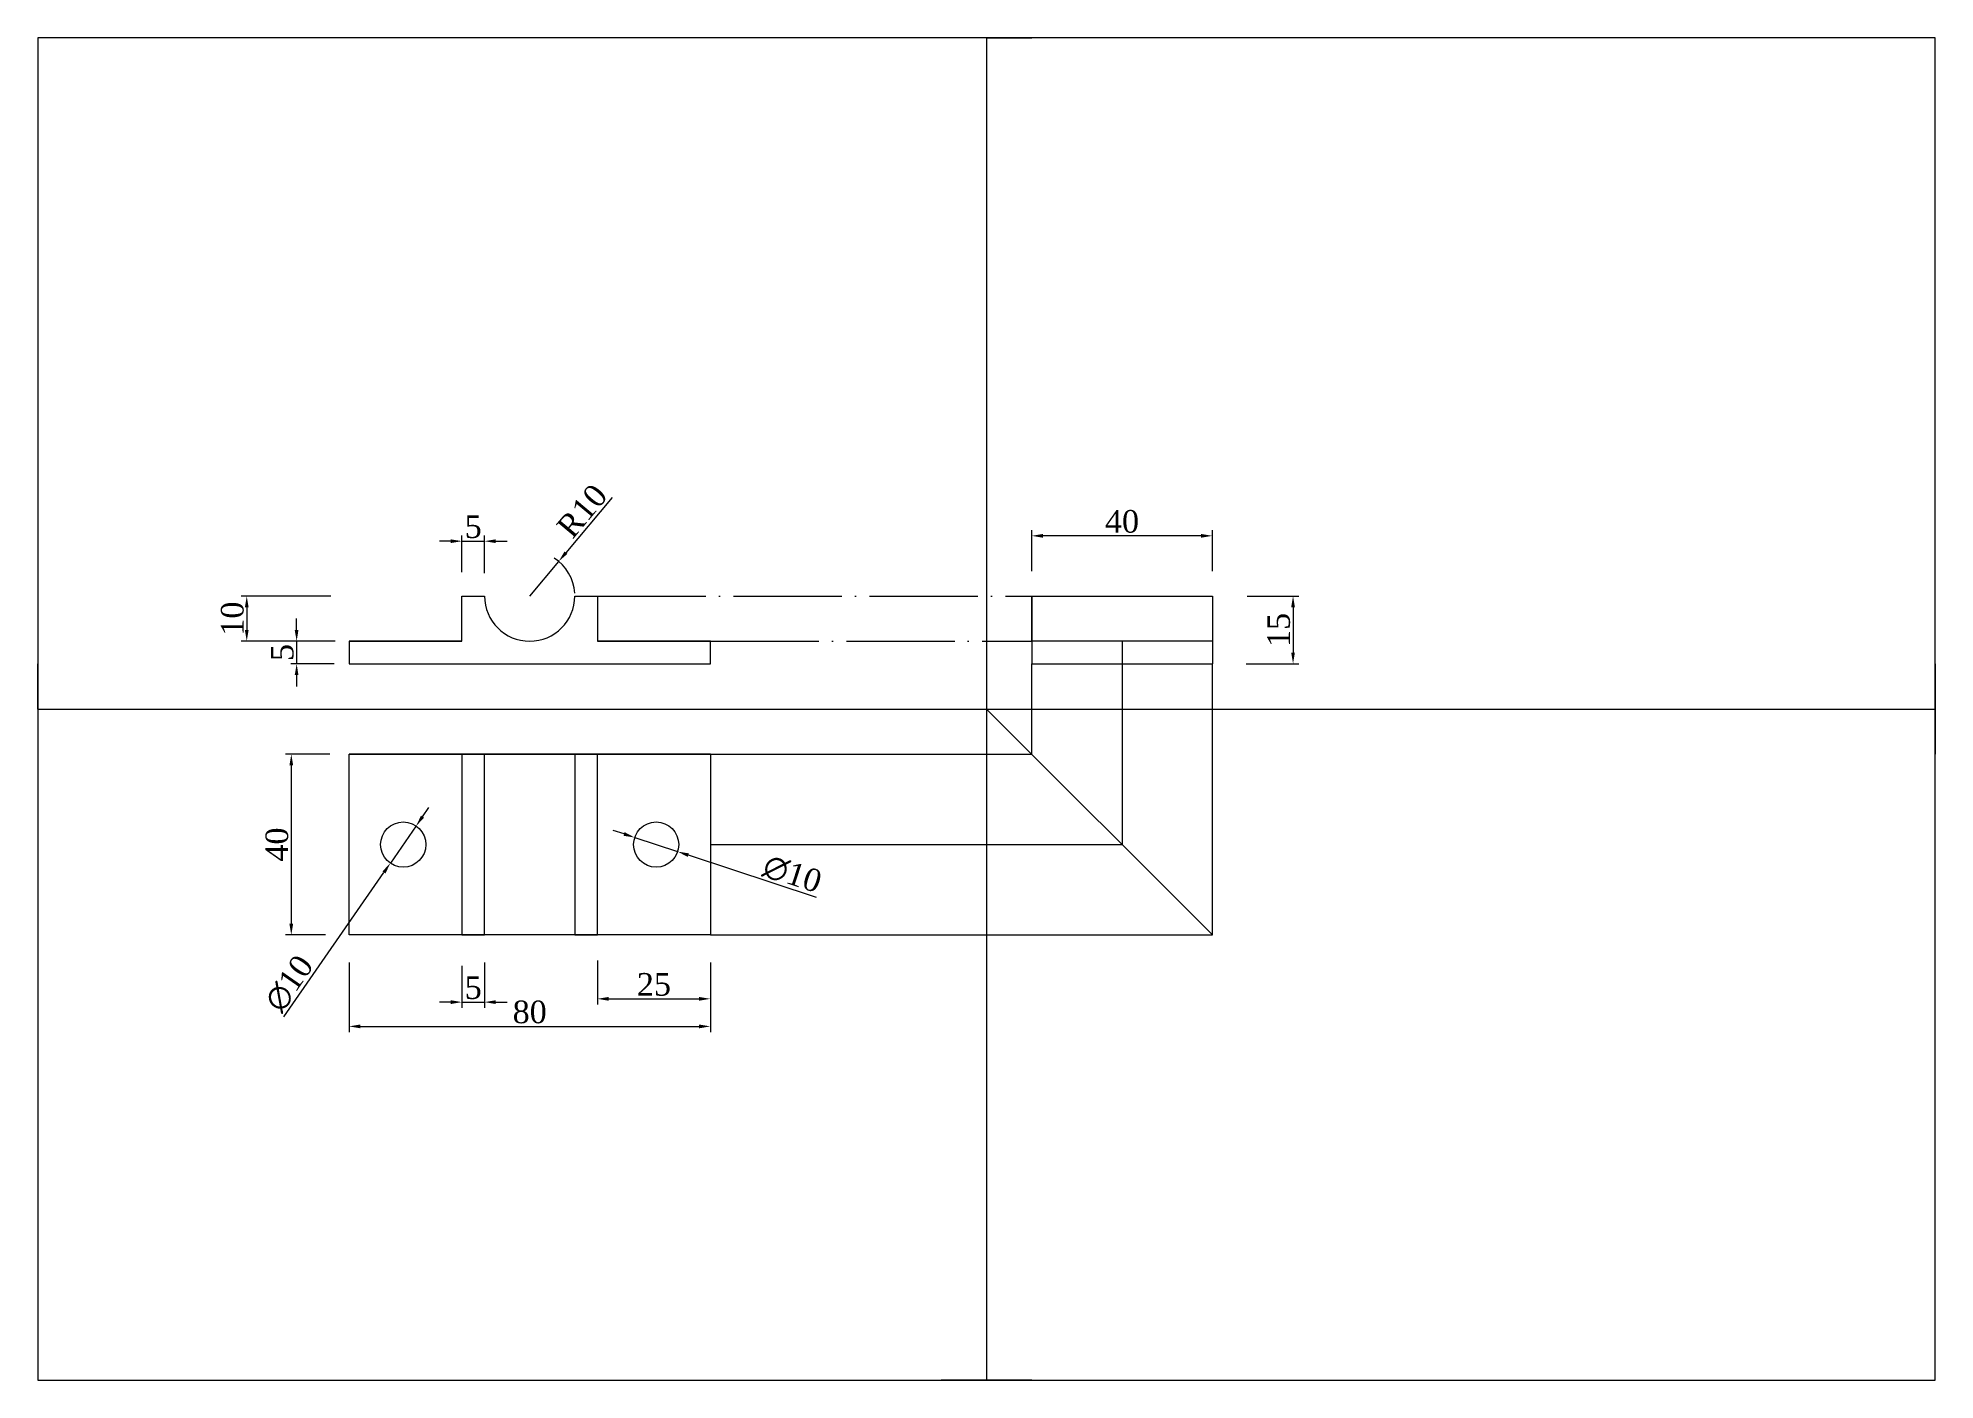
# Model space of a CAD drawing. Header units: millimetres. Extents: x 0 to 420, y 0 to 297.
import ezdxf

# ---------------------------------------------------------------- set-up
doc = ezdxf.new("R2010")
doc.units = ezdxf.units.MM
doc.linetypes.add('ACAD_ISO04W100', pattern=[30, 24, -3, 0, -3])
doc.styles.get("Standard").update_dxf_attribs({"font": 'times.ttf', "height": 5})
doc.dimstyles.new('ISO-25', dxfattribs={"dimtxt": 2.5, "dimasz": 2.5, "dimexe": 1.25, "dimexo": 0.625, "dimtad": 1, "dimtxsty": 'Standard', "dimcen": 2.5, "dimadec": 0, "dimazin": 0, "dimtfac": 1, "dimtmove": 0, "dimatfit": 3, "dimfxl": 1, "dimarcsym": 0})

# ---------------------------------------------------------------- blocks, each defined once
blk = doc.blocks.new('*D1')
at = {"color": 0, "linetype": 'ACAD_ISO04W100', "lineweight": -2, "transparency": 16777216}
for p, q in [((91.37, 185.64), (88.87, 185.64)), ((93.87, 178.77), (93.87, 186.89)), ((93.87, 185.64), (98.87, 185.64)), ((98.87, 178.53), (98.87, 186.89)), ((101.37, 185.64), (103.87, 185.64))]:
    blk.add_line(p, q, dxfattribs=at)
at = {"color": 0, "linetype": 'ACAD_ISO04W100', "transparency": 16777216}
for points in [[(91.37, 186.05), (91.37, 185.22), (93.87, 185.64)], [(101.37, 186.05), (101.37, 185.22), (98.87, 185.64)]]:
    blk.add_solid(points, dxfattribs=at)
at = {"layer": 'Defpoints', "color": 0, "linetype": 'ACAD_ISO04W100', "transparency": 16777216}
for p in [(98.87, 185.64), (93.87, 178.14), (98.87, 177.91)]:
    blk.add_point(p, dxfattribs=at)
at = {"color": 0, "linetype": 'ACAD_ISO04W100', "transparency": 16777216, "insert": (96.37, 188.81), "char_height": 5, "attachment_point": 5}
blk.add_mtext('5', dxfattribs=at)
blk = doc.blocks.new('*D2')
at = {"color": 0, "linetype": 'ACAD_ISO04W100', "lineweight": -2, "transparency": 16777216}
for p, q in [((57.27, 166), (57.27, 168.5)), ((65.79, 163.5), (56.02, 163.5)), ((57.27, 163.5), (57.27, 158.5)), ((65.55, 158.5), (56.02, 158.5)), ((57.27, 156), (57.27, 153.5))]:
    blk.add_line(p, q, dxfattribs=at)
at = {"color": 0, "linetype": 'ACAD_ISO04W100', "transparency": 16777216}
for points in [[(56.85, 166), (57.68, 166), (57.27, 163.5)], [(56.85, 156), (57.68, 156), (57.27, 158.5)]]:
    blk.add_solid(points, dxfattribs=at)
at = {"layer": 'Defpoints', "color": 0, "linetype": 'ACAD_ISO04W100', "transparency": 16777216}
for p in [(66.41, 163.5), (57.27, 158.5), (66.18, 158.5)]:
    blk.add_point(p, dxfattribs=at)
at = {"color": 0, "linetype": 'ACAD_ISO04W100', "transparency": 16777216, "insert": (54.1, 161), "char_height": 5, "attachment_point": 5, "rotation": 90}
blk.add_mtext('5', dxfattribs=at)
blk = doc.blocks.new('*D3')
at = {"color": 0, "linetype": 'ACAD_ISO04W100', "lineweight": -2, "transparency": 16777216}
for p, q in [((123.87, 92.86), (123.87, 83.11)), ((148.87, 92.39), (148.87, 83.11)), ((126.37, 84.36), (146.37, 84.36))]:
    blk.add_line(p, q, dxfattribs=at)
at = {"color": 0, "linetype": 'ACAD_ISO04W100', "transparency": 16777216}
for points in [[(126.37, 84.78), (126.37, 83.94), (123.87, 84.36)], [(146.37, 84.78), (146.37, 83.94), (148.87, 84.36)]]:
    blk.add_solid(points, dxfattribs=at)
at = {"layer": 'Defpoints', "color": 0, "linetype": 'ACAD_ISO04W100', "transparency": 16777216}
for p in [(123.87, 93.48), (148.87, 93.01), (148.87, 84.36)]:
    blk.add_point(p, dxfattribs=at)
at = {"color": 0, "linetype": 'ACAD_ISO04W100', "transparency": 16777216, "insert": (136.37, 87.53), "char_height": 5, "attachment_point": 5}
blk.add_mtext('25', dxfattribs=at)
blk = doc.blocks.new('*D4')
at = {"color": 0, "linetype": 'ACAD_ISO04W100', "lineweight": -2, "transparency": 16777216}
for p, q in [((64.85, 173.5), (44.98, 173.5)), ((46.23, 171), (46.23, 166)), ((62.97, 163.5), (44.98, 163.5))]:
    blk.add_line(p, q, dxfattribs=at)
at = {"color": 0, "linetype": 'ACAD_ISO04W100', "transparency": 16777216}
for points in [[(45.81, 171), (46.64, 171), (46.23, 173.5)], [(45.81, 166), (46.64, 166), (46.23, 163.5)]]:
    blk.add_solid(points, dxfattribs=at)
at = {"layer": 'Defpoints', "color": 0, "linetype": 'ACAD_ISO04W100', "transparency": 16777216}
for p in [(65.47, 173.5), (46.23, 163.5), (63.59, 163.5)]:
    blk.add_point(p, dxfattribs=at)
at = {"color": 0, "linetype": 'ACAD_ISO04W100', "transparency": 16777216, "insert": (43.06, 168.5), "char_height": 5, "attachment_point": 5, "rotation": 90}
blk.add_mtext('10', dxfattribs=at)
blk = doc.blocks.new('*D5')
at = {"color": 0, "lineweight": -2, "transparency": 16777216}
for p, q in [((68.87, 92.39), (68.87, 77.01)), ((148.87, 92.39), (148.87, 77.01)), ((71.37, 78.26), (146.37, 78.26))]:
    blk.add_line(p, q, dxfattribs=at)
at = {"color": 0, "transparency": 16777216}
for points in [[(71.37, 78.68), (71.37, 77.84), (68.87, 78.26)], [(146.37, 78.68), (146.37, 77.84), (148.87, 78.26)]]:
    blk.add_solid(points, dxfattribs=at)
at = {"layer": 'Defpoints', "color": 0, "transparency": 16777216}
for p in [(68.87, 93.01), (148.87, 93.01), (148.87, 78.26)]:
    blk.add_point(p, dxfattribs=at)
at = {"color": 0, "transparency": 16777216, "insert": (108.87, 81.43), "char_height": 5, "attachment_point": 5}
blk.add_mtext('80', dxfattribs=at)
blk = doc.blocks.new('*D6')
at = {"color": 0, "lineweight": -2, "transparency": 16777216}
for p, q in [((64.61, 138.5), (54.84, 138.5)), ((56.09, 136), (56.09, 101)), ((63.67, 98.5), (54.84, 98.5))]:
    blk.add_line(p, q, dxfattribs=at)
at = {"color": 0, "transparency": 16777216}
for points in [[(55.67, 136), (56.51, 136), (56.09, 138.5)], [(55.67, 101), (56.51, 101), (56.09, 98.5)]]:
    blk.add_solid(points, dxfattribs=at)
at = {"layer": 'Defpoints', "color": 0, "transparency": 16777216}
for p in [(65.24, 138.5), (56.09, 98.5), (64.3, 98.5)]:
    blk.add_point(p, dxfattribs=at)
at = {"color": 0, "transparency": 16777216, "insert": (52.92, 118.5), "char_height": 5, "attachment_point": 5, "rotation": 90}
blk.add_mtext('40', dxfattribs=at)
blk = doc.blocks.new('*D7')
at = {"color": 0, "lineweight": -2, "transparency": 16777216}
for p, q in [((220, 179), (220, 188.07)), ((257.5, 186.82), (222.5, 186.82)), ((260, 179), (260, 188.07))]:
    blk.add_line(p, q, dxfattribs=at)
at = {"color": 0, "transparency": 16777216}
for points in [[(222.5, 187.24), (222.5, 186.4), (220, 186.82)], [(257.5, 187.24), (257.5, 186.4), (260, 186.82)]]:
    blk.add_solid(points, dxfattribs=at)
at = {"layer": 'Defpoints', "color": 0, "transparency": 16777216}
for p in [(220, 186.82), (220, 178.38), (260, 178.38)]:
    blk.add_point(p, dxfattribs=at)
at = {"color": 0, "transparency": 16777216, "insert": (240, 189.99), "char_height": 5, "attachment_point": 5}
blk.add_mtext('40', dxfattribs=at)
blk = doc.blocks.new('*D8')
at = {"color": 0, "lineweight": -2, "transparency": 16777216}
for p, q in [((267.7, 173.5), (279.12, 173.5)), ((277.87, 171), (277.87, 161)), ((267.46, 158.5), (279.12, 158.5))]:
    blk.add_line(p, q, dxfattribs=at)
at = {"color": 0, "transparency": 16777216}
for points in [[(277.45, 171), (278.28, 171), (277.87, 173.5)], [(277.45, 161), (278.28, 161), (277.87, 158.5)]]:
    blk.add_solid(points, dxfattribs=at)
at = {"layer": 'Defpoints', "color": 0, "transparency": 16777216}
for p in [(267.07, 173.5), (266.84, 158.5), (277.87, 158.5)]:
    blk.add_point(p, dxfattribs=at)
at = {"color": 0, "transparency": 16777216, "insert": (274.7, 166), "char_height": 5, "attachment_point": 5, "rotation": 90}
blk.add_mtext('15', dxfattribs=at)
blk = doc.blocks.new('*D9')
at = {"color": 0, "lineweight": -2, "transparency": 16777216}
for p, q in [((85.14, 124.66), (86.57, 126.72)), ((83.72, 122.61), (78.02, 114.39)), ((54.45, 80.4), (76.6, 112.34))]:
    blk.add_line(p, q, dxfattribs=at)
at = {"color": 0, "transparency": 16777216}
for points in [[(84.8, 124.9), (85.49, 124.43), (83.72, 122.61)], [(76.26, 112.57), (76.94, 112.1), (78.02, 114.39)]]:
    blk.add_solid(points, dxfattribs=at)
at = {"layer": 'Defpoints', "color": 0, "transparency": 16777216}
for p in [(83.72, 122.61), (78.02, 114.39)]:
    blk.add_point(p, dxfattribs=at)
at = {"color": 0, "transparency": 16777216, "insert": (55.63, 87.76), "char_height": 5, "attachment_point": 5, "rotation": 55.2635}
blk.add_mtext('∅10', dxfattribs=at)
blk = doc.blocks.new('*D10')
at = {"color": 0, "lineweight": -2, "transparency": 16777216}
for p, q in [((129.75, 120.85), (127.37, 121.63)), ((132.12, 120.06), (141.62, 116.94)), ((172.38, 106.81), (144, 116.15))]:
    blk.add_line(p, q, dxfattribs=at)
at = {"color": 0, "transparency": 16777216}
for points in [[(129.88, 121.24), (129.62, 120.45), (132.12, 120.06)], [(144.13, 116.55), (143.86, 115.76), (141.62, 116.94)]]:
    blk.add_solid(points, dxfattribs=at)
at = {"layer": 'Defpoints', "color": 0, "transparency": 16777216}
for p in [(132.12, 120.06), (141.62, 116.94)]:
    blk.add_point(p, dxfattribs=at)
at = {"color": 0, "transparency": 16777216, "insert": (167.01, 111.98), "char_height": 5, "attachment_point": 5, "rotation": 341.7759}
blk.add_mtext('∅10', dxfattribs=at)
blk = doc.blocks.new('*D11')
at = {"color": 0, "lineweight": -2, "transparency": 16777216}
for p, q in [((127.14, 195.33), (116.89, 183.09)), ((108.87, 173.5), (115.29, 181.17))]:
    blk.add_line(p, q, dxfattribs=at)
blk.add_arc((108.87, 173.5), 10, 3.581, 57.2393, dxfattribs=at)
at = {"color": 0, "transparency": 16777216}
blk.add_solid([(116.57, 183.35), (117.21, 182.82), (115.29, 181.17)], dxfattribs=at)
at = {"layer": 'Defpoints', "color": 0, "transparency": 16777216}
for p in [(115.29, 181.17), (108.87, 173.5)]:
    blk.add_point(p, dxfattribs=at)
at = {"color": 0, "transparency": 16777216, "insert": (120.48, 192.31), "char_height": 5, "attachment_point": 5, "rotation": 50.0773}
blk.add_mtext('R10', dxfattribs=at)
blk = doc.blocks.new('*D12')
at = {"color": 0, "lineweight": -2, "transparency": 16777216}
for p, q in [((93.87, 91.69), (93.87, 82.38)), ((98.87, 92.39), (98.87, 82.38)), ((91.37, 83.63), (88.87, 83.63)), ((93.87, 83.63), (98.87, 83.63)), ((101.37, 83.63), (103.87, 83.63))]:
    blk.add_line(p, q, dxfattribs=at)
at = {"color": 0, "transparency": 16777216}
for points in [[(91.37, 84.05), (91.37, 83.21), (93.87, 83.63)], [(101.37, 84.05), (101.37, 83.21), (98.87, 83.63)]]:
    blk.add_solid(points, dxfattribs=at)
at = {"layer": 'Defpoints', "color": 0, "transparency": 16777216}
for p in [(98.87, 93.01), (93.87, 92.31), (98.87, 83.63)]:
    blk.add_point(p, dxfattribs=at)
at = {"color": 0, "transparency": 16777216, "insert": (96.37, 86.8), "char_height": 5, "attachment_point": 5}
blk.add_mtext('5', dxfattribs=at)

msp = doc.modelspace()

# ---------------------------------------------------------------- linework, layer by layer
for p, q in [((210, 297), (210, 0)), ((220, 158.5), (240, 158.5)), ((0, 148.5), (420, 148.5)), ((148.871, 138.5), (148.871, 118.5))]:
    msp.add_line(p, q)
at = {"color": 7, "true_color": 0xffffff}
for p, q in [((210, 297), (220, 297)), ((93.871, 163.5), (93.871, 173.5)), ((93.871, 173.5), (98.871, 173.5)), ((118.871, 173.5), (123.871, 173.5)), ((123.871, 173.5), (123.871, 163.5)), ((220, 163.5), (220, 173.5)), ((220, 173.5), (260, 173.5)), ((260, 173.5), (260, 163.5)), ((68.871, 163.5), (68.871, 158.5)), ((68.871, 163.5), (93.871, 163.5)), ((93.871, 163.5), (68.871, 163.5)), ((148.871, 163.5), (123.871, 163.5)), ((123.871, 163.5), (148.871, 163.5)), ((148.871, 158.5), (148.871, 163.5)), ((220, 163.5), (220, 158.5)), ((260, 163.5), (220, 163.5)), ((260, 163.5), (260, 158.5)), ((0, 148.5), (0, 158.5)), ((68.871, 158.5), (148.871, 158.5)), ((220, 158.5), (260, 158.5)), ((420, 158.5), (420, 138.5)), ((68.871, 138.5), (148.871, 138.5)), ((68.871, 98.5), (68.871, 138.5)), ((68.871, 138.5), (93.871, 138.5)), ((93.871, 138.5), (93.871, 98.5)), ((98.871, 98.5), (98.871, 138.5)), ((98.871, 138.5), (118.871, 138.5)), ((118.871, 138.5), (118.871, 98.5)), ((123.871, 98.5), (123.871, 138.5)), ((123.871, 138.5), (148.871, 138.5)), ((148.871, 138.5), (148.871, 98.5)), ((148.871, 98.5), (68.871, 98.5)), ((93.871, 98.5), (98.871, 98.5)), ((118.871, 98.5), (123.871, 98.5)), ((220, 0), (200, 0))]:
    msp.add_line(p, q, dxfattribs=at)
at = {"color": 4, "linetype": 'ACAD_ISO04W100'}
for p, q in [((123.871, 173.5), (220, 173.5)), ((148.871, 163.5), (220, 163.5))]:
    msp.add_line(p, q, dxfattribs=at)
at = {"color": 30, "true_color": 0xf8991e}
for p, q in [((220, 173.5), (220, 158.5)), ((68.871, 158.5), (148.871, 158.5)), ((220, 158.5), (260, 158.5)), ((148.871, 138.5), (68.871, 138.5))]:
    msp.add_line(p, q, dxfattribs=at)
at = {"color": 30, "true_color": 0xf26722}
for p, q in [((240, 163.5), (240, 118.5)), ((220, 138.5), (220, 158.5)), ((260, 98.5), (260, 158.5)), ((210, 148.5), (260, 98.5)), ((148.871, 138.5), (220, 138.5)), ((148.871, 118.5), (240, 118.5)), ((148.871, 98.5), (260, 98.5))]:
    msp.add_line(p, q, dxfattribs=at)
msp.add_lwpolyline([(0, 0), (420, 0), (420, 297), (0, 297)], close=True)
at = {"color": 7, "true_color": 0xffffff}
for centre in [(80.871, 118.5), (136.871, 118.5)]:
    msp.add_circle(centre, 5, dxfattribs=at)
msp.add_arc((108.871, 173.5), 10, 180, 0, dxfattribs=at)

# ---------------------------------------------------------------- dimensions: what is measured, and where the dimension line sits
at = {"color": 30, "true_color": 0xf8991e}
dim = msp.add_radius_dim(center=(108.871, 173.5), mpoint=(115.289, 181.169), dimstyle='ISO-25', dxfattribs=at)
dim.commit()
dim.dimension.update_dxf_attribs({"geometry": '*D11', "text_midpoint": (122.913, 190.28), "dimtype": 164})
for base, p1, p2, picture, middle in [((220, 186.822), (260, 178.379), (220, 178.379), '*D7', (240, 189.99)), ((148.871, 78.259), (68.871, 93.014), (148.871, 93.014), '*D5', (108.871, 81.427)), ((98.871, 83.631), (93.871, 92.311), (98.871, 93.014), '*D12', (96.371, 86.799))]:
    dim = msp.add_linear_dim(base=base, p1=p1, p2=p2, dimstyle='ISO-25', dxfattribs=at)
    dim.commit()
    dim.dimension.update_dxf_attribs({"geometry": picture, "text_midpoint": middle})
at = {"color": 30, "linetype": 'ACAD_ISO04W100', "true_color": 0xf8991e}
for base, p1, p2, picture, middle in [((98.871, 185.637), (93.871, 178.144), (98.871, 177.91), '*D1', (96.371, 188.806)), ((148.871, 84.361), (123.871, 93.483), (148.871, 93.014), '*D3', (136.371, 87.529))]:
    dim = msp.add_linear_dim(base=base, p1=p1, p2=p2, dimstyle='ISO-25', dxfattribs=at)
    dim.commit()
    dim.dimension.update_dxf_attribs({"geometry": picture, "text_midpoint": middle})
for base, p1, p2, picture, middle in [((46.228, 163.5), (65.472, 173.5), (63.595, 163.5), '*D4', (43.06, 168.5)), ((57.268, 158.5), (66.411, 163.5), (66.176, 158.5), '*D2', (54.1, 161))]:
    dim = msp.add_linear_dim(base=base, p1=p1, p2=p2, angle=90, dimstyle='ISO-25', dxfattribs=at)
    dim.commit()
    dim.dimension.update_dxf_attribs({"geometry": picture, "text_midpoint": middle})
at = {"color": 30, "true_color": 0xf8991e}
for base, p1, p2, picture, middle in [((277.866, 158.5), (267.071, 173.5), (266.836, 158.5), '*D8', (274.698, 166)), ((56.091, 98.5), (65.238, 138.5), (64.299, 98.5), '*D6', (52.923, 118.5))]:
    dim = msp.add_linear_dim(base=base, p1=p1, p2=p2, angle=90, dimstyle='ISO-25', dxfattribs=at)
    dim.commit()
    dim.dimension.update_dxf_attribs({"geometry": picture, "text_midpoint": middle})
for p1, p2, picture, middle in [((83.72, 122.609), (78.022, 114.391), '*D9', (58.282, 85.921)), ((132.122, 120.064), (141.621, 116.936), '*D10', (166, 108.909))]:
    dim = msp.add_diameter_dim_2p(p1=p1, p2=p2, dimstyle='ISO-25', dxfattribs=at)
    dim.commit()
    dim.dimension.update_dxf_attribs({"geometry": picture, "text_midpoint": middle, "dimtype": 163})

doc.saveas('drawing.dxf')
